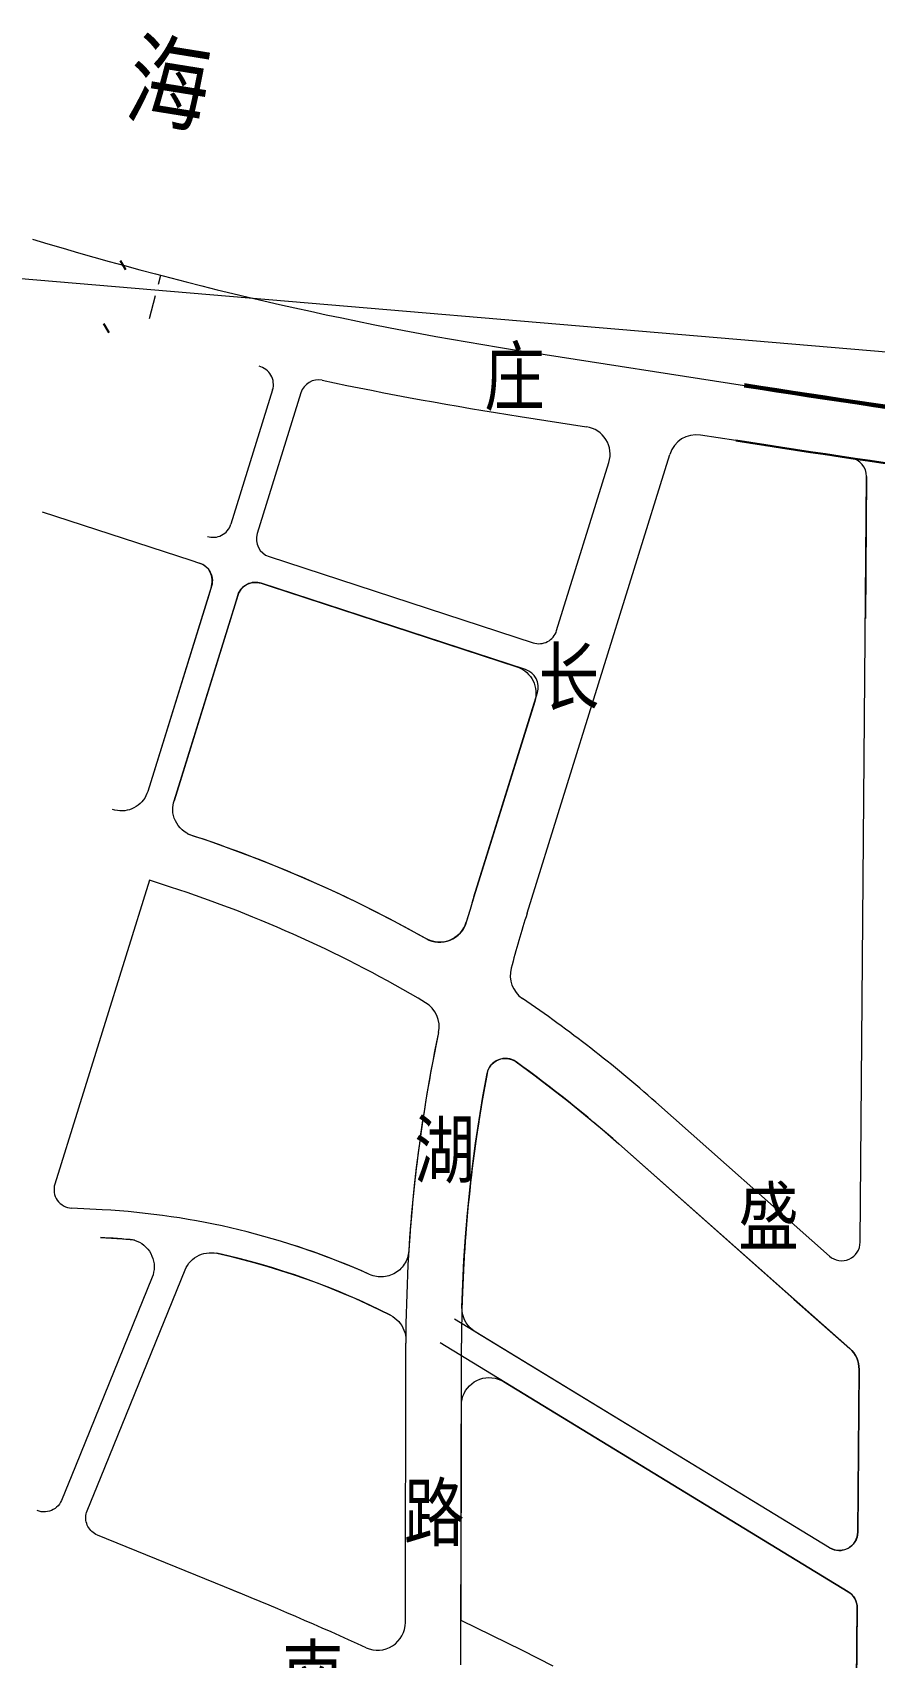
# Model space of a CAD drawing. Extents: x 0 to 531375, y 0 to 4335249.
# Drawn here: x 497316 to 497770, y 4326258 to 4327134 of the extents above; entities that cross this region are included whole.
import ezdxf

# ---------------------------------------------------------------- set-up
doc = ezdxf.new("R2010")
doc.units = 0
doc.linetypes.add('DASHED', pattern=[19.05, 12.7, -6.35])
doc.layers.get('0').update_dxf_attribs({"lineweight": 15})
for name, color, linetype, lineweight in [('DL', 7, 'Continuous', 15), ('KUAISULUBX', 7, 'Continuous', 15), ('ZHUCIBX', 7, 'Continuous', 15), ('立交', 7, 'Continuous', 15), ('路名', 7, 'Continuous', 15), ('路网', 7, 'Continuous', 15), ('道路偏置线', 3, 'Continuous', 30)]:
    doc.layers.add(name, color=color, linetype=linetype, lineweight=lineweight)
doc.styles.get("Standard").update_dxf_attribs({"font": '', "width": 0.7})
doc.styles.get('Standard').set_extended_font_data('仿宋_GB2312')

msp = doc.modelspace()

# ---------------------------------------------------------------- linework, layer by layer
msp.add_xline((497980.63285, 4326944.3953), (0.99644038736, -0.08430038214))
at = {"color": 7}
for points in [[(497316.32341, 4327022.38554, 0.034702824), (497584.68627, 4326961.38112)], [(497445.78766, 4326941.11513, 0.436732902), (497438.47109, 4326953.83156)], [(497472.60867, 4326946.32296, 0.387064713), (497460.99592, 4326939.507)], [(497472.60867, 4326946.32296, 0.013427639), (497579.31255, 4326926.79606)], [(497627.15516, 4326901.95478, 0.458039247), (497615.13445, 4326921.23017)], [(497676.57267, 4326916.74409, 0.371705188), (497659.94591, 4326906.37514)], [(497695.62511, 4326913.78378, 0.00164532), (497757.53469, 4326904.37299)], [(497766.06408, 4326894.39875, 0.373985707), (497757.53469, 4326904.37299)], [(497410.61243, 4326862.13288, 0.418348878), (497423.26473, 4326868.67042)], [(497437.44196, 4326863.74598, 0.410090303), (497443.88798, 4326851.27081)], [(497412.87284, 4326835.24505, 0.410090302), (497406.42683, 4326847.72022)], [(497439.70237, 4326836.85815, 0.418348879), (497427.05008, 4326830.32061)], [(497586.3227, 4326804.7761, 0.418348879), (497598.975, 4326811.31364)], [(497588.58311, 4326777.88827, 0.410090301), (497582.1371, 4326790.36344)], [(497528.48836, 4326645.24361, 0.049137738), (497400.1208, 4326701.60475)], [(497528.29361, 4326610.70685, 0.055267423), (497390.81138, 4326673.08568)], [(497554.37265, 4326667.85074, 0.004398892), (497550.23597, 4326654.12023)], [(497528.48836, 4326645.24361, 0.482710689), (497550.23597, 4326654.12023)], [(497583.02012, 4326658.9443, 0.009825809), (497574.44194, 4326629.31082)], [(497574.44194, 4326629.31082, 0.31906463), (497580.49089, 4326613.02267)], [(497535.30305, 4326594.70628, 0.321174566), (497528.29361, 4326610.70685)], [(497652.41552, 4326557.05438, 0.031897794), (497580.49089, 4326613.02267)], [(497535.30305, 4326594.70628, 0.036511141), (497519.22753, 4326476.93032)], [(497577.09503, 4326578.80779, 0.54772471), (497561.44846, 4326572.54595)], [(497632.52031, 4326534.60037, 0.025891802), (497577.09503, 4326578.80779)], [(497561.44846, 4326572.54595, 0.040439878), (497547.89841, 4326446.49815)], [(497328.37447, 4326512.93173, 0.488606661), (497337.38134, 4326499.97762)], [(497498.13322, 4326464.17659, 0.091826614), (497353.86997, 4326499.08215)], [(497371.24946, 4326482.69137, 0.011624295), (497353.05654, 4326484.1042)], [(497746.00939, 4326474.12621, 0.643636632), (497762.6408, 4326481.52797)], [(497509.42215, 4326442.17693, 0.063629096), (497415.70956, 4326475.6015)], [(497517.63289, 4326428.74873, 0.000480237), (497517.62891, 4326427.18316)], [(497496.25153, 4326262.91916, 0.010223577), (497419.90472, 4326295.80022)], [(497761.00714, 4326284.49595, 0.263780204), (497756.21272, 4326293.11734)], [(497496.17709, 4326262.95279, 0.545101335), (497517.39039, 4326276.58171)], [(497496.17709, 4326262.95279, 0.545101335), (497517.39039, 4326276.58171)]]:
    msp.add_lwpolyline(points, format="xyb", dxfattribs=at)
at = {"color": 7, "linetype": 'ByBlock', "lineweight": -2}
for points in [[(497366.56488, 4327005.87558), (497363.74855, 4327010.78153)], [(497366.56488, 4327005.87558), (497363.74855, 4327010.78153)], [(497354.60644, 4326976.99655), (497357.42277, 4326972.0906)]]:
    msp.add_lwpolyline(points, dxfattribs=at)
at = {"color": 7}
for points in [[(497584.68627, 4326961.38112), (497700.20584, 4326943.43204)], [(497445.78766, 4326941.11513), (497423.26473, 4326868.67042)], [(497460.99592, 4326939.507), (497437.44196, 4326863.74598)], [(497579.30455, 4326926.79731), (497615.13445, 4326921.23017)], [(497695.62511, 4326913.78378), (497676.57267, 4326916.74409)], [(497583.02012, 4326658.9443), (497659.94591, 4326906.37514)], [(497598.975, 4326811.31364), (497627.15516, 4326901.95478)], [(497766.06408, 4326894.39875), (497765.42891, 4326817.79321)], [(497321.45947, 4326875.45596), (497401.74019, 4326849.25007)], [(497401.74019, 4326849.25007), (497406.42683, 4326847.72022)], [(497406.42683, 4326847.72022), (497407.46252, 4326847.31718)], [(497407.46252, 4326847.31718), (497408.4471, 4326846.8017)], [(497408.4471, 4326846.8017), (497409.3684, 4326846.18015)], [(497409.3684, 4326846.18015), (497410.21504, 4326845.46021)], [(497410.21504, 4326845.46021), (497410.97656, 4326844.65077)], [(497443.88798, 4326851.27081), (497586.3227, 4326804.7761)], [(497410.97656, 4326844.65077), (497411.64357, 4326843.76183)], [(497411.64357, 4326843.76183), (497412.20781, 4326842.80436)], [(497412.20781, 4326842.80436), (497412.66232, 4326841.7902)], [(497412.66232, 4326841.7902), (497413.00149, 4326840.73186)], [(497413.1433, 4326836.323), (497412.87284, 4326835.24505)], [(497413.00149, 4326840.73186), (497413.22113, 4326839.64242)], [(497413.29248, 4326837.42429), (497413.1433, 4326836.323)], [(497413.22113, 4326839.64242), (497413.31853, 4326838.53534)], [(497413.31853, 4326838.53534), (497413.29248, 4326837.42429)], [(497582.1371, 4326790.36344), (497439.70237, 4326836.85815)], [(497412.87284, 4326835.24505), (497378.49395, 4326724.66577)], [(497411.40922, 4326830.53732), (497378.49395, 4326724.66577)], [(497427.05008, 4326830.32061), (497392.62935, 4326719.60678)], [(497412.87284, 4326835.24505), (497411.40922, 4326830.53732)], [(497554.37265, 4326667.85074), (497588.58311, 4326777.88827)], [(497377.49226, 4326722.22525), (497376.83445, 4326721.08047)], [(497378.04686, 4326723.42345), (497377.49226, 4326722.22525)], [(497378.49395, 4326724.66577), (497378.04686, 4326723.42345)], [(497360.78746, 4326714.50538), (497359.5155, 4326714.85946)], [(497362.08562, 4326714.26453), (497360.78746, 4326714.50538)], [(497363.39994, 4326714.13876), (497362.08562, 4326714.26453)], [(497364.72023, 4326714.12906), (497363.39994, 4326714.13876)], [(497366.03625, 4326714.23549), (497364.72023, 4326714.12906)], [(497367.33781, 4326714.45724), (497366.03625, 4326714.23549)], [(497368.61484, 4326714.79258), (497367.33781, 4326714.45724)], [(497369.85743, 4326715.23893), (497368.61484, 4326714.79258)], [(497371.05595, 4326715.79281), (497369.85743, 4326715.23893)], [(497372.20113, 4326716.44993), (497371.05595, 4326715.79281)], [(497373.28408, 4326717.20522), (497372.20113, 4326716.44993)], [(497374.29643, 4326718.05281), (497373.28408, 4326717.20522)], [(497375.23031, 4326718.98614), (497374.29643, 4326718.05281)], [(497376.07851, 4326719.99797), (497375.23031, 4326718.98614)], [(497376.83445, 4326721.08047), (497376.07851, 4326719.99797)], [(497379.33111, 4326676.83317), (497328.37447, 4326512.93173)], [(497390.81138, 4326673.08568), (497379.33111, 4326676.83317)], [(497652.41552, 4326557.05438), (497746.00939, 4326474.12621)], [(497632.52031, 4326534.60037), (497757.02019, 4326424.28815)], [(497523.73431, 4326525.46935), (497522.91277, 4326518.55299)], [(497522.91277, 4326518.55299), (497522.15038, 4326511.62985)], [(497521.4472, 4326504.70044), (497520.80329, 4326497.76528)], [(497522.15038, 4326511.62985), (497521.4472, 4326504.70044)], [(497353.86997, 4326499.08215), (497337.38134, 4326499.97762)], [(497520.80329, 4326497.76528), (497520.21867, 4326490.82487)], [(497520.21867, 4326490.82487), (497519.69341, 4326483.87971)], [(497353.0565, 4326484.10418), (497367.73804, 4326483.30699)], [(497367.73804, 4326483.30699), (497368.92452, 4326483.19506)], [(497368.92452, 4326483.19506), (497370.09835, 4326482.98919)], [(497370.09835, 4326482.98919), (497371.25211, 4326482.69068)], [(497371.25211, 4326482.69068), (497372.63521, 4326482.19892)], [(497372.63521, 4326482.19892), (497373.96363, 4326481.57431)], [(497373.96363, 4326481.57431), (497375.22463, 4326480.82285)], [(497375.22463, 4326480.82285), (497376.40614, 4326479.95173)], [(497376.40614, 4326479.95173), (497377.49685, 4326478.96929)], [(497377.49685, 4326478.96929), (497378.4863, 4326477.88494)], [(497378.4863, 4326477.88494), (497379.36502, 4326476.70908)], [(497455.01094, 4326480.59871), (497450.11168, 4326482.1191)], [(497459.89068, 4326479.01674), (497455.01094, 4326480.59871)], [(497464.75011, 4326477.37345), (497459.89068, 4326479.01674)], [(497469.58846, 4326475.66911), (497464.75011, 4326477.37345)], [(497519.22753, 4326476.93032), (497519.13626, 4326475.97048)], [(497519.69341, 4326483.87971), (497519.22753, 4326476.93032)], [(497379.36502, 4326476.70908), (497380.1246, 4326475.45295)], [(497380.1246, 4326475.45295), (497380.75776, 4326474.12859)], [(497380.75776, 4326474.12859), (497381.25844, 4326472.74868)], [(497381.25844, 4326472.74868), (497381.62183, 4326471.32644)], [(497381.62183, 4326471.32644), (497381.84447, 4326469.87549)], [(497381.84447, 4326469.87549), (497381.92422, 4326468.40973)], [(497381.92422, 4326468.40973), (497381.86032, 4326466.94319)], [(497399.19378, 4326467.86938), (497399.89676, 4326469.07961)], [(497399.19378, 4326467.86938), (497399.89676, 4326469.07961)], [(497399.89676, 4326469.07961), (497400.70948, 4326470.21905)], [(497399.89676, 4326469.07961), (497400.70948, 4326470.21905)], [(497400.70948, 4326470.21905), (497401.62487, 4326471.27778)], [(497400.70948, 4326470.21905), (497401.62487, 4326471.27778)], [(497401.62487, 4326471.27778), (497402.63494, 4326472.24658)], [(497401.62487, 4326471.27778), (497402.63494, 4326472.24658)], [(497402.63494, 4326472.24658), (497403.73092, 4326473.11703)], [(497402.63494, 4326472.24658), (497403.73092, 4326473.11703)], [(497403.73092, 4326473.11703), (497404.90325, 4326473.88153)], [(497403.73092, 4326473.11703), (497404.90325, 4326473.88153)], [(497404.90325, 4326473.88153), (497406.14174, 4326474.53345)], [(497404.90325, 4326473.88153), (497406.14174, 4326474.53345)], [(497406.14174, 4326474.53345), (497407.43559, 4326475.06709)], [(497406.14174, 4326474.53345), (497407.43559, 4326475.06709)], [(497407.43559, 4326475.06709), (497408.77355, 4326475.47782)], [(497407.43559, 4326475.06709), (497408.77355, 4326475.47782)], [(497408.77355, 4326475.47782), (497410.14397, 4326475.76205)], [(497408.77355, 4326475.47782), (497410.14397, 4326475.76205)], [(497410.14397, 4326475.76205), (497411.53492, 4326475.91732)], [(497410.14397, 4326475.76205), (497411.53492, 4326475.91732)], [(497411.53492, 4326475.91732), (497412.93428, 4326475.94228)], [(497411.53492, 4326475.91732), (497412.93428, 4326475.94228)], [(497412.93428, 4326475.94228), (497414.32987, 4326475.8367)], [(497412.93428, 4326475.94228), (497414.32987, 4326475.8367)], [(497414.32987, 4326475.8367), (497415.70956, 4326475.6015)], [(497414.32987, 4326475.8367), (497415.70956, 4326475.6015)], [(497415.70956, 4326475.6015), (497422.65644, 4326474.01448)], [(497415.70956, 4326475.6015), (497422.65644, 4326474.01448)], [(497422.65644, 4326474.01448), (497429.57336, 4326472.30161)], [(497422.65644, 4326474.01448), (497429.57336, 4326472.30161)], [(497429.57336, 4326472.30161), (497436.45805, 4326470.46345)], [(497429.57336, 4326472.30161), (497436.45805, 4326470.46345)], [(497436.45805, 4326470.46345), (497443.30824, 4326468.5006)], [(497436.45805, 4326470.46345), (497443.30824, 4326468.5006)], [(497443.30824, 4326468.5006), (497450.12166, 4326466.41372)], [(497443.30824, 4326468.5006), (497450.12166, 4326466.41372)], [(497474.40496, 4326473.90397), (497469.58846, 4326475.66911)], [(497479.19886, 4326472.07833), (497474.40496, 4326473.90397)], [(497483.96939, 4326470.19247), (497479.19886, 4326472.07833)], [(497488.71579, 4326468.24668), (497483.96939, 4326470.19247)], [(497493.43732, 4326466.24128), (497488.71579, 4326468.24668)], [(497515.67577, 4326468.14283), (497515.02728, 4326467.42933)], [(497516.27707, 4326468.89653), (497515.67577, 4326468.14283)], [(497516.82872, 4326469.68729), (497516.27707, 4326468.89653)], [(497517.32842, 4326470.51186), (497516.82872, 4326469.68729)], [(497517.77412, 4326471.36683), (497517.32842, 4326470.51186)], [(497518.16397, 4326472.24867), (497517.77412, 4326471.36683)], [(497518.49635, 4326473.15373), (497518.16397, 4326472.24867)], [(497518.76991, 4326474.07828), (497518.49635, 4326473.15373)], [(497518.98351, 4326475.01849), (497518.76991, 4326474.07828)], [(497519.13626, 4326475.97048), (497518.98351, 4326475.01849)], [(497380.81962, 4326462.67861), (497339.43528, 4326360.90863)], [(497353.33021, 4326355.25823), (497398.60665, 4326466.5989)], [(497353.33021, 4326355.25823), (497398.60665, 4326466.5989)], [(497381.30536, 4326464.06384), (497380.81962, 4326462.67861)], [(497381.65337, 4326465.48992), (497381.30536, 4326464.06384)], [(497381.86032, 4326466.94319), (497381.65337, 4326465.48992)], [(497398.60665, 4326466.5989), (497399.19378, 4326467.86938)], [(497398.60665, 4326466.5989), (497399.19378, 4326467.86938)], [(497450.12166, 4326466.41372), (497456.89607, 4326464.20349)], [(497450.12166, 4326466.41372), (497456.89607, 4326464.20349)], [(497456.89607, 4326464.20349), (497463.62924, 4326461.87064)], [(497456.89607, 4326464.20349), (497463.62924, 4326461.87064)], [(497463.62924, 4326461.87064), (497470.31895, 4326459.41594)], [(497463.62924, 4326461.87064), (497470.31895, 4326459.41594)], [(497470.31895, 4326459.41594), (497476.96299, 4326456.84019)], [(497470.31895, 4326459.41594), (497476.96299, 4326456.84019)], [(497498.13322, 4326464.17659), (497493.43732, 4326466.24128)], [(497499.02558, 4326463.81146), (497498.13322, 4326464.17659)], [(497499.93955, 4326463.50442), (497499.02558, 4326463.81146)], [(497500.87136, 4326463.25672), (497499.93955, 4326463.50442)], [(497501.81716, 4326463.0694), (497500.87136, 4326463.25672)], [(497502.77303, 4326462.94323), (497501.81716, 4326463.0694)], [(497503.73504, 4326462.87874), (497502.77303, 4326462.94323)], [(497504.69921, 4326462.87617), (497503.73504, 4326462.87874)], [(497505.66155, 4326462.93556), (497504.69921, 4326462.87617)], [(497506.61808, 4326463.05665), (497505.66155, 4326462.93556)], [(497507.56486, 4326463.23894), (497506.61808, 4326463.05665)], [(497508.49797, 4326463.48168), (497507.56486, 4326463.23894)], [(497509.41356, 4326463.78386), (497508.49797, 4326463.48168)], [(497510.30785, 4326464.14425), (497509.41356, 4326463.78386)], [(497511.17713, 4326464.56134), (497510.30785, 4326464.14425)], [(497512.01782, 4326465.03341), (497511.17713, 4326464.56134)], [(497512.82645, 4326465.55853), (497512.01782, 4326465.03341)], [(497513.59967, 4326466.1345), (497512.82645, 4326465.55853)], [(497514.33429, 4326466.75896), (497513.59967, 4326466.1345)], [(497515.02728, 4326467.42933), (497514.33429, 4326466.75896)], [(497476.96299, 4326456.84019), (497483.55918, 4326454.14426)], [(497476.96299, 4326456.84019), (497483.55918, 4326454.14426)], [(497483.55918, 4326454.14426), (497490.10534, 4326451.32901)], [(497483.55918, 4326454.14426), (497490.10534, 4326451.32901)], [(497490.10534, 4326451.32901), (497496.59931, 4326448.3954)], [(497490.10534, 4326451.32901), (497496.59931, 4326448.3954)], [(497496.59931, 4326448.3954), (497503.03896, 4326445.34437)], [(497496.59931, 4326448.3954), (497503.03896, 4326445.34437)], [(497503.03896, 4326445.34437), (497509.42215, 4326442.17693)], [(497503.03896, 4326445.34437), (497509.42215, 4326442.17693)], [(497509.42215, 4326442.17693), (497510.62291, 4326441.49624)], [(497509.42215, 4326442.17693), (497510.62291, 4326441.49624)], [(497510.62291, 4326441.49624), (497511.75601, 4326440.70805)], [(497510.62291, 4326441.49624), (497511.75601, 4326440.70805)], [(497511.75601, 4326440.70805), (497512.81186, 4326439.81904)], [(497511.75601, 4326440.70805), (497512.81186, 4326439.81904)], [(497512.81186, 4326439.81904), (497513.78153, 4326438.83675)], [(497512.81186, 4326439.81904), (497513.78153, 4326438.83675)], [(497513.78153, 4326438.83675), (497514.65679, 4326437.76947)], [(497513.78153, 4326438.83675), (497514.65679, 4326437.76947)], [(497514.65679, 4326437.76947), (497515.43025, 4326436.62627)], [(497514.65679, 4326437.76947), (497515.43025, 4326436.62627)], [(497515.43025, 4326436.62627), (497516.09535, 4326435.4168)], [(497515.43025, 4326436.62627), (497516.09535, 4326435.4168)], [(497516.09535, 4326435.4168), (497516.64645, 4326434.15132)], [(497516.09535, 4326435.4168), (497516.64645, 4326434.15132)], [(497516.64645, 4326434.15132), (497517.0789, 4326432.84054)], [(497516.64645, 4326434.15132), (497517.0789, 4326432.84054)], [(497746.14038, 4326316.82524), (497555.08539, 4326433.29669)], [(497517.0789, 4326432.84054), (497517.38903, 4326431.49556)], [(497517.0789, 4326432.84054), (497517.38903, 4326431.49556)], [(497517.38903, 4326431.49556), (497517.57422, 4326430.12776)], [(497517.38903, 4326431.49556), (497517.57422, 4326430.12776)], [(497517.39039, 4326276.58171), (497517.62891, 4326427.18316)], [(497517.39039, 4326276.58171), (497517.62891, 4326427.18316)], [(497517.57422, 4326430.12776), (497517.63289, 4326428.74873)], [(497517.57422, 4326430.12776), (497517.63289, 4326428.74873)], [(497517.63289, 4326428.74873), (497517.62891, 4326427.18316)], [(497517.63289, 4326428.74873), (497517.62891, 4326427.18316)], [(497756.21272, 4326293.11734), (497570.3837, 4326406.40292)], [(497547.35428, 4326253.73458), (497547.57582, 4326393.61896)], [(497339.43512, 4326360.90863), (497331.90125, 4326342.38185)], [(497339.43512, 4326360.90863), (497331.90125, 4326342.38185)], [(497345.79634, 4326336.73144), (497353.33021, 4326355.25823)], [(497319.93178, 4326336.52188), (497318.87092, 4326336.88539)], [(497319.93178, 4326336.52188), (497318.87092, 4326336.88539)], [(497325.46838, 4326336.55773), (497324.37672, 4326336.30112)], [(497325.46838, 4326336.55773), (497324.37672, 4326336.30112)], [(497326.52444, 4326336.93495), (497325.46838, 4326336.55773)], [(497326.52444, 4326336.93495), (497325.46838, 4326336.55773)], [(497327.53162, 4326337.42804), (497326.52444, 4326336.93495)], [(497327.53162, 4326337.42804), (497326.52444, 4326336.93495)], [(497328.47726, 4326338.03081), (497327.53162, 4326337.42804)], [(497328.47726, 4326338.03081), (497327.53162, 4326337.42804)], [(497329.34947, 4326338.73566), (497328.47726, 4326338.03081)], [(497329.34947, 4326338.73566), (497328.47726, 4326338.03081)], [(497330.13728, 4326339.53373), (497329.34947, 4326338.73566)], [(497330.13728, 4326339.53373), (497329.34947, 4326338.73566)], [(497330.83077, 4326340.41499), (497330.13728, 4326339.53373)], [(497330.83077, 4326340.41499), (497330.13728, 4326339.53373)], [(497331.42124, 4326341.36836), (497330.83077, 4326340.41499)], [(497331.42124, 4326341.36836), (497330.83077, 4326340.41499)], [(497331.90125, 4326342.38185), (497331.42124, 4326341.36836)], [(497331.90125, 4326342.38185), (497331.42124, 4326341.36836)], [(497345.50328, 4326335.90975), (497345.79634, 4326336.73144)], [(497321.02666, 4326336.27942), (497319.93178, 4326336.52188)], [(497321.02666, 4326336.27942), (497319.93178, 4326336.52188)], [(497322.14181, 4326336.16108), (497321.02666, 4326336.27942)], [(497322.14181, 4326336.16108), (497321.02666, 4326336.27942)], [(497323.2632, 4326336.16835), (497322.14181, 4326336.16108)], [(497323.2632, 4326336.16835), (497322.14181, 4326336.16108)], [(497324.37672, 4326336.30112), (497323.2632, 4326336.16835)], [(497324.37672, 4326336.30112), (497323.2632, 4326336.16835)], [(497345.06662, 4326333.336), (497345.13702, 4326334.20554)], [(497345.07227, 4326332.46363), (497345.06662, 4326333.336)], [(497345.15393, 4326331.59507), (497345.07227, 4326332.46363)], [(497345.13702, 4326334.20554), (497345.28295, 4326335.06564)], [(497345.31098, 4326330.73694), (497345.15393, 4326331.59507)], [(497345.28295, 4326335.06564), (497345.50328, 4326335.90975)], [(497345.54222, 4326329.89575), (497345.31098, 4326330.73694)], [(497345.84589, 4326329.07792), (497345.54222, 4326329.89575)], [(497346.21969, 4326328.28967), (497345.84589, 4326329.07792)], [(497346.66077, 4326327.537), (497346.21969, 4326328.28967)], [(497347.16577, 4326326.82564), (497346.66077, 4326327.537)], [(497347.73085, 4326326.161), (497347.16577, 4326326.82564)], [(497348.3517, 4326325.54813), (497347.73085, 4326326.161)], [(497349.0236, 4326324.99171), (497348.3517, 4326325.54813)], [(497349.74145, 4326324.49597), (497349.0236, 4326324.99171)], [(497350.49977, 4326324.06467), (497349.74145, 4326324.49597)], [(497351.29279, 4326323.70111), (497350.49977, 4326324.06467)], [(497419.90472, 4326295.80022), (497351.29279, 4326323.70111)], [(497759.83933, 4326143.64899), (497761.00714, 4326284.49595)]]:
    msp.add_lwpolyline(points, dxfattribs=at)
at = {"color": 7, "elevation": 0}
msp.add_lwpolyline([(497428.18858, 4326292.41028), (497419.90472, 4326295.80022)], dxfattribs=at)
at = {"color": 7}
for points in [[(497439.70237, 4326836.85815, 0), (497444.52304, 4326835.28455, 0), (497577.45046, 4326791.89329, 0), (497578.59498, 4326791.4674, 0), (497579.70105, 4326790.94982, 0), (497580.76136, 4326790.34398, 0), (497581.76887, 4326789.6539, 0), (497582.86514, 4326788.75167, 0), (497583.87121, 4326787.74983, 0), (497584.77804, 4326786.65736, 0), (497585.57752, 4326785.48404, 0), (497586.26249, 4326784.24039, 0), (497586.8268, 4326782.93755, 0), (497587.26541, 4326781.5872, 0), (497587.57437, 4326780.20142, 0), (497587.75094, 4326778.79264, 0), (497587.79351, 4326777.37347, 0), (497587.70172, 4326775.95664, 0), (497587.47638, 4326774.55483, 0), (497587.11951, 4326773.18061, 0), (497554.37265, 4326667.85074, 0), (497552.27411, 4326660.99458, 0), (497550.23597, 4326654.12023, 0), (497549.74503, 4326652.70449, 0), (497549.11529, 4326651.34479, 0), (497548.35302, 4326650.05471, 0), (497547.46585, 4326648.84713, 0), (497546.46263, 4326647.73408, 0), (497545.35336, 4326646.72667, 0), (497544.14911, 4326645.83497, 0), (497542.8619, 4326645.06787, 0), (497541.50459, 4326644.43302, 0), (497540.0907, 4326643.93676, 0), (497538.63436, 4326643.58404, 0), (497537.15009, 4326643.37839, 0), (497535.65271, 4326643.32184, 0), (497534.15716, 4326643.41498, 0), (497532.67837, 4326643.65686, 0), (497531.23108, 4326644.04509, 0), (497529.82975, 4326644.57577, 0), (497528.48836, 4326645.24361, 0), (497519.85048, 4326650.01863, 0), (497511.14754, 4326654.67403, 0), (497502.38121, 4326659.20892, 0), (497493.55314, 4326663.62244, 0), (497484.66503, 4326667.91375, 0), (497475.71857, 4326672.08203, 0), (497466.71544, 4326676.1265, 0), (497457.65738, 4326680.04637, 0), (497448.54611, 4326683.84091, 0), (497439.38335, 4326687.50938, 0), (497430.17086, 4326691.05111, 0), (497420.91038, 4326694.4654, 0), (497411.60367, 4326697.75161, 0), (497402.25252, 4326700.90911, 0), (497400.83009, 4326701.46022, 0), (497399.47099, 4326702.15296, 0), (497398.18927, 4326702.98015, 0), (497396.9982, 4326703.93324, 0), (497395.91009, 4326705.00238, 0), (497394.9362, 4326706.17651, 0), (497394.0866, 4326707.44348, 0), (497393.37008, 4326708.79019, 0), (497392.79404, 4326710.20272, 0), (497392.36445, 4326711.66644, 0), (497392.08574, 4326713.16623, 0), (497391.96081, 4326714.68657, 0), (497391.97361, 4326715.93324, 0), (497392.08996, 4326717.17455, 0), (497392.30904, 4326718.40189, 0), (497392.62935, 4326719.60678, 0), (497425.54459, 4326825.47824, 0), (497427.05008, 4326830.32061, 0), (497427.482, 4326831.45987, 0), (497428.04927, 4326832.53816, 0), (497428.74346, 4326833.53945, 0), (497429.55427, 4326834.44889, 0), (497430.46966, 4326835.25297, 0), (497431.47605, 4326835.93976, 0), (497432.55848, 4326836.49906, 0), (497433.7009, 4326836.92258, 0), (497434.88635, 4326837.20401, 0), (497436.09722, 4326837.3392, 0), (497437.31555, 4326837.32612, 0), (497438.52324, 4326837.16497, 0)], [(497577.09503, 4326578.80779, 0), (497586.6459, 4326571.84213, 0), (497596.07516, 4326564.7127, 0), (497605.37997, 4326557.42161, 0), (497614.55759, 4326549.97104, 0), (497623.60526, 4326542.3632, 0), (497632.52031, 4326534.60037, 0), (497726.94193, 4326450.93878, 0), (497757.02019, 4326424.28815, 0), (497758.15982, 4326423.1643, 0), (497759.17321, 4326421.92542, 0), (497760.04883, 4326420.58561, 0), (497760.7767, 4326419.16013, 0), (497761.34855, 4326417.6652, 0), (497761.75785, 4326416.11786, 0), (497761.99994, 4326414.53572, 0), (497762.07208, 4326412.93678, 0), (497761.3453, 4326325.2808, 0), (497761.23491, 4326323.87966, 0), (497760.92916, 4326322.50782, 0), (497760.43411, 4326321.19241, 0), (497759.75952, 4326319.95939, 0), (497758.91872, 4326318.83313, 0), (497757.92833, 4326317.83588, 0), (497756.8079, 4326316.98733, 0), (497755.57957, 4326316.30424, 0), (497754.2676, 4326315.80012, 0), (497752.89791, 4326315.48492, 0), (497751.49756, 4326315.36486, 0), (497750.09421, 4326315.44231, 0), (497748.71557, 4326315.71576, 0), (497747.3889, 4326316.17979, 0), (497746.14038, 4326316.82524, 0), (497555.08539, 4326433.29669, 0), (497553.64816, 4326434.29218, 0), (497552.33653, 4326435.44814, 0), (497551.16832, 4326436.74886, 0), (497550.15938, 4326438.17668, 0), (497549.32343, 4326439.7122, 0), (497548.67183, 4326441.33455, 0), (497548.21343, 4326443.0217, 0), (497547.95445, 4326444.75073, 0), (497547.89841, 4326446.49815, 0), (497548.33409, 4326459.18175, 0), (497548.97475, 4326471.85665, 0), (497549.82024, 4326484.51953, 0), (497550.87034, 4326497.1671, 0), (497552.12476, 4326509.79603, 0), (497553.58318, 4326522.40303, 0), (497555.24523, 4326534.98481, 0), (497557.11045, 4326547.53808, 0), (497559.17838, 4326560.05955, 0), (497561.44846, 4326572.54595, 0), (497561.81553, 4326573.92853, 0), (497562.37612, 4326575.24459, 0), (497563.11874, 4326576.4672, 0), (497564.02821, 4326577.57135, 0), (497565.08591, 4326578.53443, 0), (497566.27021, 4326579.33675, 0), (497567.55687, 4326579.96187, 0), (497568.91955, 4326580.39703, 0), (497570.33038, 4326580.63329, 0), (497571.76049, 4326580.66585, 0), (497573.18061, 4326580.49402, 0), (497574.56169, 4326580.12132, 0), (497575.87545, 4326579.55538, 0)]]:
    msp.add_polyline3d(points, close=True, dxfattribs=at)
msp.add_polyline3d([(497597.01528, 4326253.07206, 0), (497580.54766, 4326261.41653, 0), (497564.00618, 4326269.61362, 0), (497547.39218, 4326277.66269, 0), (497547.57582, 4326393.61896, 0), (497547.67145, 4326395.28641, 0), (497547.95186, 4326396.93291, 0), (497548.41358, 4326398.53802, 0), (497549.05088, 4326400.08185, 0), (497549.85587, 4326401.54525, 0), (497550.81856, 4326402.9101, 0), (497551.92702, 4326404.15945, 0), (497553.1675, 4326405.27783, 0), (497554.52462, 4326406.25137, 0), (497555.98156, 4326407.068, 0), (497557.52026, 4326407.71759, 0), (497559.12164, 4326408.19209, 0), (497560.76585, 4326408.48562, 0), (497562.43249, 4326408.59453, 0), (497564.10091, 4326408.51749, 0), (497565.75043, 4326408.25543, 0), (497567.36058, 4326407.81162, 0), (497568.91141, 4326407.19155, 0), (497570.3837, 4326406.40292, 0), (497756.21272, 4326293.11734, 0), (497757.26751, 4326292.37707, 0), (497758.21835, 4326291.50731, 0), (497759.04945, 4326290.52249, 0), (497759.747, 4326289.43898, 0), (497760.29943, 4326288.27476, 0), (497760.69756, 4326287.04916, 0), (497760.93477, 4326285.78255, 0), (497761.00714, 4326284.49595, 0), (497759.98304, 4326160.98193, 0)], dxfattribs=at)
at = {"layer": 'DL', "color": 7}
for points in [[(497584.68627, 4326961.38112), (497700.20584, 4326943.43204)], [(497695.62511, 4326913.78378), (497676.57267, 4326916.74409)], [(497598.975, 4326811.31364), (497627.15516, 4326901.95478)], [(497762.6408, 4326481.52797), (497766.06408, 4326894.39875)], [(497652.41552, 4326557.05438), (497746.00939, 4326474.12621)], [(497632.52031, 4326534.60037), (497757.02019, 4326424.28815)], [(497746.14038, 4326316.82524), (497543.88571, 4326440.12426)], [(497756.21272, 4326293.11734), (497536.07784, 4326427.31655)], [(497761.3453, 4326325.2808), (497762.07208, 4326412.93678)], [(497759.83933, 4326143.64899), (497761.00714, 4326284.49595)]]:
    msp.add_lwpolyline(points, dxfattribs=at)
for points in [[(497627.15516, 4326901.95478, 0.458039247), (497615.13445, 4326921.23017)], [(497676.57267, 4326916.74409, 0.371705188), (497659.94591, 4326906.37514)], [(497695.62511, 4326913.78378, 0.00164532), (497757.53469, 4326904.37299)], [(497766.06408, 4326894.39875, 0.373985707), (497757.53469, 4326904.37299)], [(497586.3227, 4326804.7761, 0.418348879), (497598.975, 4326811.31364)], [(497746.00939, 4326474.12621, 0.643636632), (497762.6408, 4326481.52797)], [(497762.07208, 4326412.93678, 0.21681396), (497757.02019, 4326424.28815)], [(497746.14038, 4326316.82524, 0.582553669), (497761.3453, 4326325.2808)], [(497761.00714, 4326284.49595, 0.263780204), (497756.21272, 4326293.11734)]]:
    msp.add_lwpolyline(points, format="xyb", dxfattribs=at)
at = {"layer": 'KUAISULUBX', "color": 7}
msp.add_lwpolyline([(497496.25153, 4326262.91916, 0.010223577), (497419.90472, 4326295.80022)], format="xyb", dxfattribs=at)
at = {"layer": 'ZHUCIBX', "color": 7}
for points in [[(497316.32341, 4327022.38554, 0.034702824), (497584.68627, 4326961.38112)], [(497472.60867, 4326946.32296, 0.013427639), (497579.31255, 4326926.79606)], [(497627.15516, 4326901.95478, 0.458039247), (497615.13445, 4326921.23017)], [(497676.57267, 4326916.74409, 0.371705188), (497659.94591, 4326906.37514)], [(497695.62511, 4326913.78378, 0.00164532), (497757.53469, 4326904.37299)], [(497528.48836, 4326645.24361, 0.049137738), (497400.1208, 4326701.60475)], [(497528.29361, 4326610.70685, 0.055267423), (497390.81138, 4326673.08568)], [(497528.48836, 4326645.24361, 0.482710689), (497550.23597, 4326654.12023)], [(497574.44194, 4326629.31082, 0.31906463), (497580.49089, 4326613.02267)], [(497652.41552, 4326557.05438, 0.031897794), (497580.49089, 4326613.02267)], [(497632.52031, 4326534.60037, 0.025891802), (497577.09503, 4326578.80779)], [(497496.17709, 4326262.95279, 0.545101335), (497517.39039, 4326276.58171)]]:
    msp.add_lwpolyline(points, format="xyb", dxfattribs=at)
for points in [[(497584.68627, 4326961.38112), (497700.20584, 4326943.43204)], [(497579.30455, 4326926.79731), (497615.13445, 4326921.23017)], [(497695.62511, 4326913.78378), (497676.57267, 4326916.74409)], [(497652.41552, 4326557.05438), (497746.00939, 4326474.12621)], [(497632.52031, 4326534.60037), (497757.02019, 4326424.28815)], [(497517.39039, 4326276.58171), (497517.62891, 4326427.18316)], [(497547.35428, 4326253.73458), (497547.62891, 4326427.13564)]]:
    msp.add_lwpolyline(points, dxfattribs=at)
at = {"layer": 'ZHUCIBX', "color": 7, "ltscale": 20}
for points in [[(497583.02012, 4326658.9443), (497659.94591, 4326906.37514)], [(497598.975, 4326811.31364), (497627.15516, 4326901.95478)], [(497554.37265, 4326667.85074), (497588.58311, 4326777.88827)]]:
    msp.add_lwpolyline(points, dxfattribs=at)
for points in [[(497554.37265, 4326667.85074, 0.004398892), (497550.23597, 4326654.12023)], [(497583.02012, 4326658.9443, 0.009825809), (497574.44194, 4326629.31082)], [(497535.30305, 4326594.70628, 0.321174566), (497528.29361, 4326610.70685)], [(497535.30305, 4326594.70628, 0.051811319), (497517.62891, 4326427.18316)], [(497577.09503, 4326578.80779, 0.54772471), (497561.44846, 4326572.54595)], [(497561.44846, 4326572.54595, 0.046618733), (497547.62891, 4326427.13564)]]:
    msp.add_lwpolyline(points, format="xyb", dxfattribs=at)
at = {"layer": '立交', "color": 7, "linetype": 'DASHED'}
msp.add_lwpolyline([(497379.35943, 4326979.68154), (497385.45313, 4327002.89508)], dxfattribs=at)
at = {"layer": '路网', "color": 7}
for points in [[(497316.32341, 4327022.38554, 0.034702824), (497584.68627, 4326961.38112)], [(497676.57267, 4326916.74409, 0.371705188), (497659.94591, 4326906.37514)]]:
    msp.add_lwpolyline(points, format="xyb", dxfattribs=at)
for points in [[(497584.68627, 4326961.38112), (497700.20584, 4326943.43204)], [(497695.62511, 4326913.78378), (497676.57267, 4326916.74409)]]:
    msp.add_lwpolyline(points, dxfattribs=at)
at = {"layer": '道路偏置线', "color": 1}
for points in [[(497700.16207, 4326942.98345, 0.007422944), (497979.05874, 4326903.88024, 0.007409645)], [(497700.23116, 4326943.42811, 0.007420702), (497979.03018, 4326904.33732, 0.007407403)], [(497700.27722, 4326943.72455, 0.007419207), (497979.01114, 4326904.64204, 0.007405909)], [(497700.34631, 4326944.16922, 0.007416964), (497978.98259, 4326905.09913, 0.007403667)], [(497695.6251, 4326913.78378, 0.00683708), (497953.26943, 4326877.35244)]]:
    msp.add_lwpolyline(points, format="xyb", dxfattribs=at)

# ---------------------------------------------------------------- texts
at = {"layer": '路名', "color": 7, "width": 0.8}
msp.add_text('海', height=40, rotation=350.84920725, dxfattribs=at).set_placement((497365.33771, 4327090.28578))
for s, p in [('庄', (497559.86982, 4326933.41849)), ('长', (497589.31642, 4326771.45288)), ('湖', (497522.20177, 4326516.57198)), ('盛', (497696.89478, 4326480.46869)), ('路', (497516.57409, 4326320.8569)), ('南', (497451.08993, 4326233.64123))]:
    msp.add_text(s, height=30, dxfattribs=at).set_placement(p)

doc.saveas('drawing.dxf')
